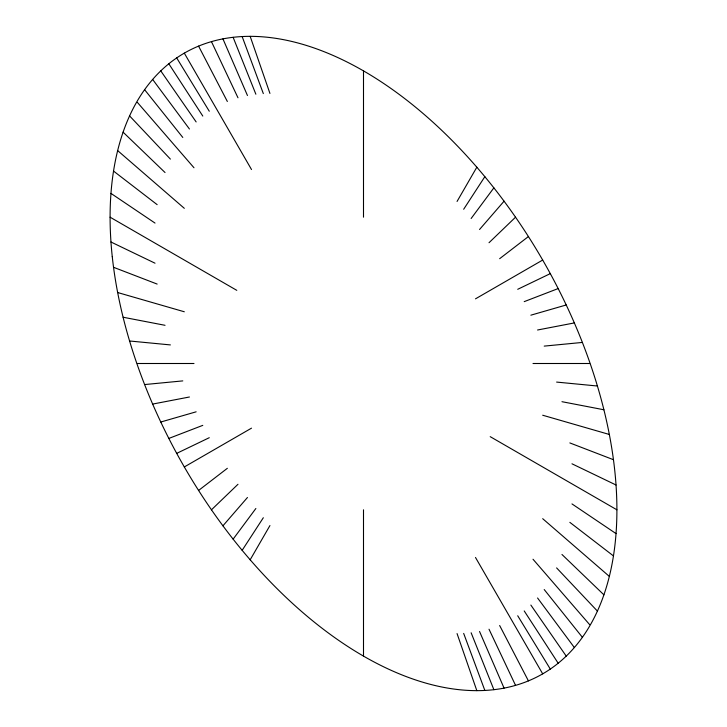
<?xml version="1.0" encoding="UTF-8"?>
<svg xmlns="http://www.w3.org/2000/svg" width="727" height="727" viewBox="0 0 727 727"><rect width="100%" height="100%" fill="white"/><g stroke="black" fill="none" stroke-linecap="round" stroke-linejoin="round"><path stroke-width="1.09" d="M250.17 559.79L269.944 525.548M457.056 201.452L476.83 167.21M242.155 550.321L263.328 517.733M463.672 209.267L484.845 176.679M233.122 539.143L255.868 508.5M471.132 218.5L493.878 187.857M222.935 525.812L247.462 497.495M479.538 229.505L504.065 201.188M211.457 509.809L237.983 484.282M489.017 242.718L515.543 217.191M198.58 490.452L227.351 468.306M499.649 258.694L528.42 236.548M184.313 466.952L251.506 428.158M475.494 298.842L542.687 260.048M176.697 453.375L209.285 437.699M517.715 289.301L550.303 273.625M168.828 438.436L202.788 425.359M524.212 301.641L558.172 288.564M160.776 422.023L196.145 411.818M530.855 315.182L566.224 304.976M152.652 404.076L189.438 396.997M537.562 330.003L574.348 322.924M144.609 384.565L182.795 380.893M544.205 346.107L582.391 342.435M137.33 363.5L193.991 363.5M533.009 363.5L589.67 363.5M129.588 340.99L170.391 344.916M556.609 382.084L597.412 386.01M123.099 317.236L165.038 325.305M561.962 401.695L603.901 409.764M117.892 292.599L184.313 311.774M542.687 415.226L609.108 434.401M113.539 267.291L157.15 284.075M569.85 442.925L613.461 459.709M110.967 242L155.024 263.201M571.976 463.799L616.033 485M110.095 217.191L236.793 290.346M490.207 436.654L616.905 509.809M110.967 193.4L155.024 223.08M571.976 503.92L616.033 533.6M113.539 171.081L157.15 204.65M569.85 522.349L613.461 555.919M117.892 150.798L184.313 208.322M542.687 518.678L609.108 576.202M123.099 132.169L165.038 172.526M561.962 554.474L603.901 594.831M129.588 115.911L170.391 159.104M556.609 567.896L597.412 611.089M137.33 102.334L193.991 167.764M533.009 559.236L589.67 624.666M144.609 89.685L182.795 137.458M544.205 589.542L582.391 637.315M152.652 79.452L189.438 129.006M537.562 597.994L574.348 647.548M160.776 70.892L196.145 121.936M530.855 605.064L566.224 656.108M168.828 63.776L202.788 116.066M524.212 610.934L558.172 663.224M176.697 57.924L209.285 111.24M517.715 615.76L550.303 669.076M184.313 53.135L251.506 169.527M475.494 557.473L542.687 673.865M198.58 46.119L227.351 101.489M499.649 625.511L528.42 680.881M211.457 41.63L237.983 97.781M489.017 629.218L515.543 685.37M222.935 38.876L247.462 95.51M479.538 631.49L504.065 688.124M233.122 37.313L255.868 94.219M471.132 632.781L493.878 689.687M242.155 36.559L263.328 93.592M463.672 633.408L484.845 690.441M250.17 36.35L269.944 93.429M457.056 633.571L476.83 690.65M363.5 70.892L363.5 217.191M363.5 509.809L363.5 656.108M112.258 256.64A358.375 206.904 60 0 0 517.769 684.707A358.375 206.904 60 0 0 460.473 149.153A358.375 206.904 60 0 0 112.258 256.64"/></g></svg>
